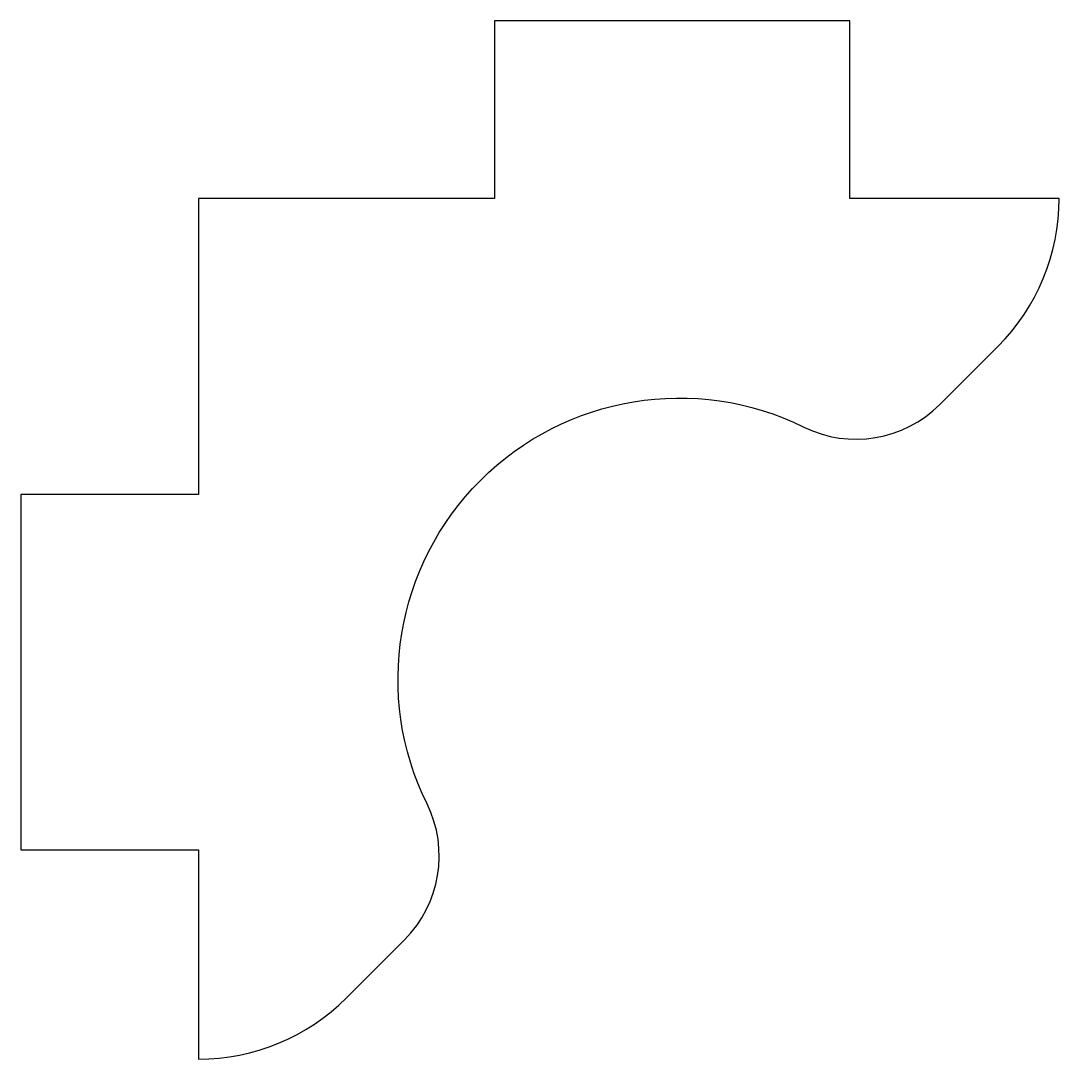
# Model space of a CAD drawing. Header units: millimetres. Extents: x -3 to 14.5, y -14.5 to 3.
import ezdxf

# ---------------------------------------------------------------- set-up
doc = ezdxf.new("R2010")
doc.units = ezdxf.units.MM

msp = doc.modelspace()

# ---------------------------------------------------------------- linework, layer by layer
msp.add_lwpolyline([(13.5, -2.5, 0.198912), (14.536, 0), (11, 0), (11, 3), (5, 3), (5, 0), (0, 0), (0, -5), (-3, -5), (-3, -11), (0, -11), (0, -14.536, 0.198912), (2.5, -13.5), (3.48, -12.52, 0.321306), (3.86, -10.221, -0.716591), (10.221, -3.86, 0.321306), (12.52, -3.48)], format="xyb", close=True)

doc.saveas('drawing.dxf')
